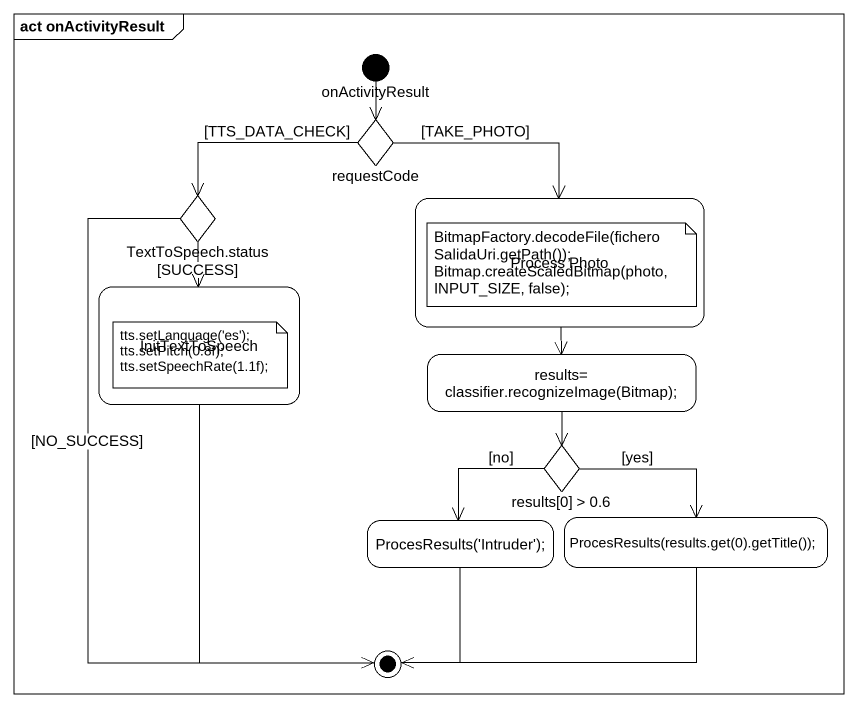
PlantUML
@startuml
mainframe act onActivityResult
hide empty description
state onActivityResult <<start>>
state requestCode <<choice>>
state "TextToSpeech.status" as TextToSpeech_status <<choice>>
state "Process Photo" as Process_Photo
state InitTextToSpeech
state "results= classifier.recognizeImage(Bitmap);" as results_classifier
state "results[0] > 0.6" as results_0_0_6 <<choice>>
state "ProcesResults('Intruder');" as ProcesResults_Intruder
state "ProcesResults(results.get(0).getTitle());" as ProcesResults_results_get_0
onActivityResult --> requestCode
requestCode -left-> TextToSpeech_status : [TTS_DATA_CHECK]
requestCode --> Process_Photo : [TAKE_PHOTO]
TextToSpeech_status --> InitTextToSpeech : [SUCCESS]
Process_Photo --> results_classifier
results_classifier --> results_0_0_6
results_0_0_6 --> ProcesResults_Intruder : [no]
results_0_0_6 -right-> ProcesResults_results_get_0 : [yes]
TextToSpeech_status --> [*] : [NO_SUCCESS]
InitTextToSpeech --> [*]
ProcesResults_Intruder --> [*]
ProcesResults_results_get_0 -left-> [*]
note as N1
  BitmapFactory.decodeFile(ficheroSalidaUri.getPath());
  Bitmap.createScaledBitmap(photo, INPUT_SIZE, false);
end note
note as N2
  tts.setLanguage('es');
  tts.setPitch(0.8f);
  tts.setSpeechRate(1.1f);
end note
@enduml
